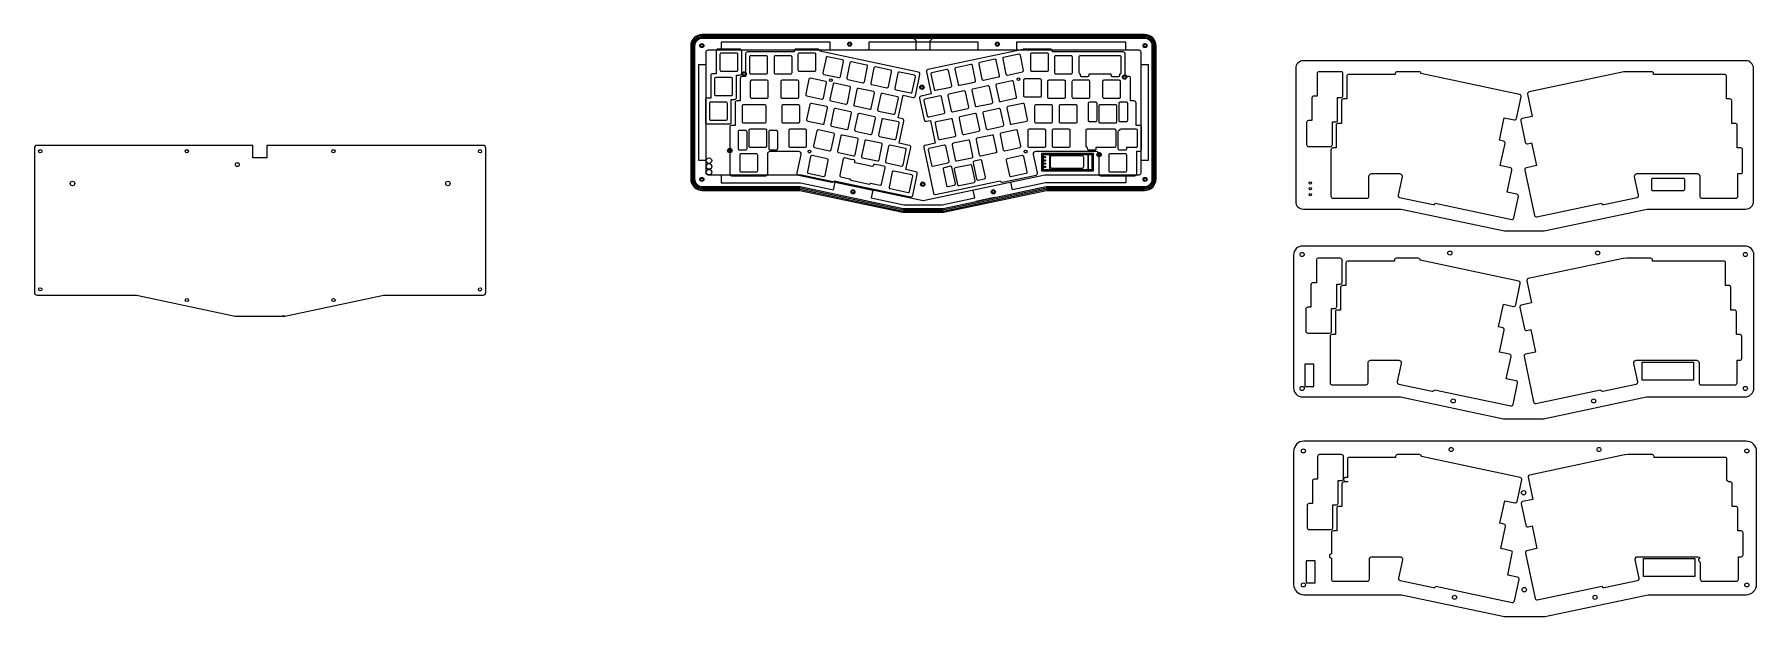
# Model space of a CAD drawing. Extents: x 59 to 2996, y -153 to 1402.
# Drawn here: x 59 to 1399, y -124 to 329 of the extents above; entities that cross this region are included whole.
import ezdxf

# ---------------------------------------------------------------- set-up
doc = ezdxf.new("R2010")
doc.units = 0
doc.layers.get('0').update_dxf_attribs({"linetype": 'CONTINUOUS'})

msp = doc.modelspace()

# ---------------------------------------------------------------- linework, layer by layer
at = {"color": 2, "linetype": 'Continuous'}
for p, q in [((745.1, 324.1), (741.3, 328.9)), ((745.1, 316.9), (745.1, 324.1)), ((755.8, 324.1), (760.6, 328.9)), ((755.8, 316.9), (755.8, 324.1)), ((696.7, 210.9), (682, 214)), ((696.7, 210.9), (711.4, 207.8)), ((806, 202.1), (791.4, 199)), ((806, 202.1), (820.7, 205.2))]:
    msp.add_line(p, q, dxfattribs=at)
at = {"color": 5}
msp.add_line((848.9, 235.7), (848.9, 223.7), dxfattribs=at)
at = {"color": 6, "linetype": 'Continuous'}
msp.add_line((682, 214), (711.4, 207.8), dxfattribs=at)
at = {"color": 2, "linetype": 'Continuous'}
for points in [[(578.6, 328.9, 0.414214), (569.6, 319.9), (569.6, 315.4), (569.6, 221.1), (569.6, 216.6, 0.414214), (578.6, 207.6), (583.1, 207.6), (654.5, 207.6), (734.6, 190.6), (750.4, 190.6), (766.3, 190.6), (846.4, 207.6), (918.3, 207.6), (922.8, 207.6, 0.414214), (931.8, 216.6), (931.8, 221.1), (931.8, 319.9, 0.414214), (922.8, 328.9), (755.8, 328.9), (745.1, 328.9), (583.1, 328.9)], [(578.6, 327.9, 0.414214), (570.6, 319.9), (570.6, 315.4), (570.6, 221.1), (570.6, 216.6, 0.414214), (578.6, 208.6), (583.1, 208.6), (654.6, 208.6), (734.7, 191.6), (750.4, 191.6), (766.2, 191.6), (846.3, 208.6), (918.3, 208.6), (922.8, 208.6, 0.414214), (930.8, 216.6), (930.8, 221.1), (930.8, 319.9, 0.414214), (922.8, 327.9), (755.8, 327.9), (745.1, 327.9), (583.1, 327.9)], [(578.6, 326.9, 0.414214), (571.6, 319.9), (571.6, 315.4), (571.6, 221.1), (571.6, 216.6, 0.414214), (578.6, 209.6), (583.1, 209.6), (654.7, 209.6), (734.8, 192.6), (750.4, 192.6), (766.1, 192.6), (846.2, 209.6), (918.3, 209.6), (922.8, 209.6, 0.414214), (929.8, 216.6), (929.8, 221.1), (929.8, 319.9, 0.414214), (922.8, 326.9), (755.8, 326.9), (745.1, 326.9), (583.1, 326.9)], [(578.6, 325.9, 0.414214), (572.6, 319.9), (572.6, 315.4), (572.6, 221.1), (572.6, 216.6, 0.414214), (578.6, 210.6), (583.1, 210.6), (654.8, 210.6), (734.9, 193.6), (750.4, 193.6), (766, 193.6), (846.1, 210.6), (918.3, 210.6), (922.8, 210.6, 0.414214), (928.8, 216.6), (928.8, 221.1), (928.8, 319.9, 0.414214), (922.8, 325.9), (755.8, 325.9), (745.1, 325.9), (583.1, 325.9)], [(745.1, 316.9), (755.8, 316.9), (918.3, 316.9, -0.414214), (919.8, 315.4), (919.8, 221.1, -0.414214), (918.3, 219.6), (845.2, 219.6), (750.4, 199.5), (655.7, 219.6), (583.1, 219.6, -0.414214), (581.6, 221.1), (581.6, 315.4, -0.414214), (583.1, 316.9)]]:
    msp.add_lwpolyline(points, format="xyb", close=True, dxfattribs=at)
at = {"color": 6, "linetype": 'Continuous'}
for points in [[(678.2, 316.9), (678.2, 322.9), (593.2, 322.9), (593.2, 316.9)], [(793.2, 316.9), (793.2, 322.9), (708.2, 322.9), (708.2, 316.9)], [(908.2, 316.9), (908.2, 322.9), (823.2, 322.9), (823.2, 316.9)], [(581.6, 305.3), (575.6, 305.3), (575.6, 231.2), (581.6, 231.2)], [(919.8, 231.2), (925.8, 231.2), (925.8, 305.3), (919.8, 305.3)], [(593.2, 219.6), (593.2, 213.6), (655.1, 213.6), (680.8, 208.1), (682, 214)], [(908.2, 219.6), (908.2, 213.6), (845.8, 213.6), (820.1, 208.1), (818.8, 214)], [(711.4, 207.8), (710.1, 201.9), (735.5, 196.5), (765.3, 196.5), (790.7, 201.9), (789.5, 207.8)]]:
    msp.add_lwpolyline(points, dxfattribs=at)
at = {"color": 3, "linetype": 'Continuous', "lineweight": 25}
for points in [[(605.2, 279.9), (605.2, 297.4), (607.8, 297.4, 0.414214), (609.3, 298.9), (609.3, 316, 0.414214), (607.8, 317.5), (590.8, 317.5, 0.414214), (589.3, 316), (589.3, 298.4), (586.6, 298.4, 0.414214), (585.1, 296.9), (585.1, 279.4), (582.5, 279.4, 0.414214), (581, 277.9), (581, 260.8, 0.414214), (582.5, 259.3), (599.6, 259.3, 0.414214), (601.1, 260.8), (601.1, 278.4), (603.7, 278.4, 0.414214)], [(746.8, 299.6), (670, 316), (670, 316, 0.414214), (668.5, 317.5), (651.5, 317.5, 0.414214), (650, 316), (650, 315.3), (613.8, 315.3, 0.414214), (612.3, 313.8), (612.3, 296.3), (609.6, 296.3, 0.414214), (608.1, 294.8), (608.1, 277.2), (605.6, 277.2, 0.414214), (604.1, 275.7), (604.1, 258.2), (601.4, 258.2, 0.414214), (599.9, 256.7), (599.9, 220.6, 0.414214), (601.4, 219.1), (628, 219.1, 0.414214), (629.5, 220.6), (629.5, 236.1, -0.414214), (631.5, 238.1), (653.3, 238.1, -0.476976), (655.3, 235.7), (652.2, 221.3, 0.414214), (653.4, 219.6), (679.4, 214, 0.414214), (681.2, 215.2), (681.2, 215.2), (740.6, 202.6, 0.414214), (742.4, 203.7), (745.9, 220.4, 0.414214), (744.8, 222.2), (737.1, 223.8), (740.8, 241, 0.414214), (739.6, 242.7), (731.8, 244.4), (735.4, 261.6, 0.414214), (734.3, 263.4), (731.1, 264), (734.8, 281.7), (742.7, 280, 0.414214), (744.5, 281.2), (748, 297.9, 0.414214)], [(838.3, 219.6, 0.414214), (839.4, 221.3), (836.4, 235.7, -0.476976), (838.3, 238.1), (885.1, 238.1, -0.414214), (887.1, 236.1), (887.1, 220.5, 0.414214), (888.6, 219), (915.2, 219, 0.414214), (916.7, 220.5), (916.7, 238.1), (918.8, 238.1, 0.414214), (920.3, 239.6), (920.3, 256.7, 0.414214), (918.8, 258.2), (916.2, 258.2), (916.2, 275.7, 0.414214), (914.7, 277.2), (911.9, 277.2), (911.9, 294.8, 0.414214), (910.4, 296.3), (907.7, 296.3), (907.7, 313.8, 0.414214), (906.2, 315.3), (851, 315.3), (851, 316, 0.414214), (849.5, 317.5), (831, 317.5, 0.010008), (830.9, 317.5), (828.3, 317.4, 0.042377), (828.1, 317.3), (754.1, 301.6, 0.414214), (753, 299.8), (756.6, 282.7), (748.8, 281, 0.414214), (747.6, 279.2), (751.2, 262.5, 0.414214), (753, 261.4), (756.1, 262.1), (759.9, 244.4), (752, 242.7, 0.414214), (750.9, 241), (758.4, 205.6, 0.414214), (760.2, 204.5), (810.5, 215.2, 0.413431), (812.3, 214)], [(1073, 262.4), (1073, 279.9), (1075.7, 279.9, 0.414214), (1077.2, 281.4), (1077.2, 298.5, 0.414214), (1075.7, 300), (1058.6, 300, 0.414214), (1057.1, 298.5), (1057.1, 281), (1054.5, 281, 0.414214), (1053, 279.5), (1053, 261.9), (1050.4, 261.9, 0.414214), (1048.9, 260.4), (1048.9, 243.3, 0.414214), (1050.4, 241.8), (1067.5, 241.8, 0.414214), (1069, 243.3), (1069, 260.9), (1071.5, 260.9, 0.414214)], [(1214.7, 282.2), (1137.9, 298.5), (1137.9, 298.5, 0.414214), (1136.4, 300), (1119.4, 300, 0.414214), (1117.9, 298.5), (1117.9, 297.9), (1081.7, 297.9, 0.414214), (1080.2, 296.4), (1080.2, 278.8), (1077.5, 278.8, 0.414214), (1076, 277.3), (1076, 259.8), (1073.4, 259.8, 0.414214), (1071.9, 258.3), (1071.9, 240.7), (1069.3, 240.7, 0.414214), (1067.8, 239.2), (1067.8, 203.1, 0.414214), (1069.3, 201.6), (1095.9, 201.6, 0.414214), (1097.4, 203.1), (1097.4, 218.7, -0.414214), (1099.4, 220.7), (1121.2, 220.7, -0.476976), (1123.2, 218.2), (1120.1, 203.9, 0.414214), (1121.3, 202.1), (1147.3, 196.6, 0.414214), (1149, 197.7), (1149, 197.7), (1208.5, 185.1, 0.414214), (1210.2, 186.3), (1213.8, 202.9, 0.414214), (1212.6, 204.7), (1205, 206.3), (1208.6, 223.5, 0.414214), (1207.5, 225.3), (1199.6, 227), (1203.3, 244.1, 0.414214), (1202.1, 245.9), (1198.9, 246.6), (1202.7, 264.2), (1210.5, 262.6, 0.414214), (1212.3, 263.7), (1215.9, 280.4, 0.414214)], [(1306.1, 202.1, 0.414214), (1307.3, 203.9), (1304.2, 218.2, -0.476976), (1306.2, 220.7), (1352.9, 220.7, -0.414214), (1354.9, 218.7), (1354.9, 203.1, 0.414214), (1356.4, 201.6), (1383, 201.6, 0.414214), (1384.5, 203.1), (1384.5, 220.7), (1386.7, 220.7, 0.414214), (1388.2, 222.2), (1388.2, 239.2, 0.414214), (1386.7, 240.7), (1384, 240.7), (1384, 258.3, 0.414214), (1382.5, 259.8), (1379.8, 259.8), (1379.8, 277.3, 0.414214), (1378.3, 278.8), (1375.6, 278.8), (1375.6, 296.4, 0.414214), (1374.1, 297.9), (1318.9, 297.9), (1318.9, 298.5, 0.414214), (1317.4, 300), (1298.8, 300, 0.010008), (1298.8, 300), (1296.2, 299.9, 0.042377), (1295.9, 299.9), (1222, 284.2, 0.414214), (1220.9, 282.4), (1224.5, 265.2), (1216.7, 263.5, 0.414214), (1215.5, 261.8), (1219.1, 245.1, 0.414214), (1220.8, 243.9), (1224, 244.6), (1227.8, 227), (1219.9, 225.3, 0.414214), (1218.8, 223.5), (1226.3, 188.2, 0.414214), (1228.1, 187), (1278.4, 197.7, 0.413431), (1280.1, 196.6)], [(1072.4, 117.3), (1072.4, 134.8), (1075.1, 134.8, 0.414214), (1076.6, 136.3), (1076.6, 153.4, 0.414214), (1075.1, 154.9), (1058, 154.9, 0.414214), (1056.5, 153.4), (1056.5, 135.8), (1053.8, 135.8, 0.414214), (1052.3, 134.3), (1052.3, 116.8), (1049.8, 116.8, 0.414214), (1048.3, 115.3), (1048.3, 98.2, 0.414214), (1049.8, 96.7), (1066.8, 96.7, 0.414214), (1068.3, 98.2), (1068.3, 115.8), (1070.9, 115.8, 0.414214)], [(1214.1, 137.1), (1137.3, 153.4), (1137.3, 153.4, 0.414214), (1135.8, 154.9), (1118.7, 154.9, 0.414214), (1117.2, 153.4), (1117.2, 152.7), (1081, 152.7, 0.414214), (1079.5, 151.2), (1079.5, 133.7), (1076.9, 133.7, 0.414214), (1075.4, 132.2), (1075.4, 114.6), (1072.8, 114.6, 0.414214), (1071.3, 113.1), (1071.3, 95.6), (1068.6, 95.6, 0.414214), (1067.1, 94.1), (1067.1, 58, 0.414214), (1068.6, 56.5), (1095.2, 56.5, 0.414214), (1096.7, 58), (1096.7, 73.5, -0.414214), (1098.7, 75.5), (1120.6, 75.5, -0.476976), (1122.5, 73.1), (1119.5, 58.7, 0.414214), (1120.6, 57), (1146.6, 51.4, 0.414214), (1148.4, 52.6), (1148.4, 52.6), (1207.8, 40, 0.414214), (1209.6, 41.1), (1213.1, 57.8, 0.414214), (1212, 59.6), (1204.3, 61.2), (1208, 78.4, 0.414214), (1206.8, 80.2), (1199, 81.8), (1202.6, 99, 0.414214), (1201.5, 100.8), (1198.3, 101.5), (1202, 119.1), (1209.9, 117.4, 0.414214), (1211.7, 118.6), (1215.2, 135.3, 0.414214)], [(1305.5, 57, 0.414214), (1306.6, 58.7), (1303.6, 73.1, -0.476976), (1305.5, 75.5), (1352.3, 75.5, -0.414214), (1354.3, 73.5), (1354.3, 57.9, 0.414214), (1355.8, 56.4), (1382.4, 56.4, 0.414214), (1383.9, 57.9), (1383.9, 75.5), (1386.1, 75.5, 0.414214), (1387.6, 77), (1387.6, 94.1, 0.414214), (1386.1, 95.6), (1383.4, 95.6), (1383.4, 113.1, 0.414214), (1381.9, 114.6), (1379.1, 114.6), (1379.1, 132.2, 0.414214), (1377.6, 133.7), (1375, 133.7), (1375, 151.2, 0.414214), (1373.5, 152.7), (1318.2, 152.7), (1318.2, 153.4, 0.414214), (1316.7, 154.9), (1298.2, 154.9, 0.010008), (1298.1, 154.9), (1295.5, 154.8, 0.042377), (1295.3, 154.8), (1221.4, 139, 0.414214), (1220.2, 137.3), (1223.8, 120.1), (1216, 118.4, 0.414214), (1214.8, 116.6), (1218.4, 99.9, 0.414214), (1220.2, 98.8), (1223.4, 99.5), (1227.1, 81.8), (1219.3, 80.2, 0.414214), (1218.1, 78.4), (1225.6, 43.1, 0.414214), (1227.4, 41.9), (1277.7, 52.6, 0.413431), (1279.5, 51.4)], [(1073.4, -35.5), (1073.4, -18), (1076.1, -18, 0.414214), (1077.6, -16.5), (1077.6, 0.6, 0.414214), (1076.1, 2.1), (1059, 2.1, 0.414214), (1057.5, 0.6), (1057.5, -17), (1054.9, -17, 0.414214), (1053.4, -18.5), (1053.4, -36), (1050.8, -36, 0.414214), (1049.3, -37.5), (1049.3, -54.6, 0.414214), (1050.8, -56.1), (1067.9, -56.1, 0.414214), (1069.4, -54.6), (1069.4, -37), (1071.9, -37, 0.414214)]]:
    msp.add_lwpolyline(points, format="xyb", close=True, dxfattribs=at)
at = {"color": 7, "linetype": 'Continuous', "lineweight": 25}
for points in [[(592.3, 301.4, 0.414214), (593.3, 300.4), (605.3, 300.4, 0.414214), (606.3, 301.4), (606.3, 313.4, 0.414214), (605.3, 314.4), (593.3, 314.4, 0.414214), (592.3, 313.4)], [(615.3, 299.3, 0.414214), (616.3, 298.3), (628.3, 298.3, 0.414214), (629.3, 299.3), (629.3, 311.3, 0.414214), (628.3, 312.3), (616.3, 312.3, 0.414214), (615.3, 311.3)], [(634.4, 299.3, 0.414214), (635.4, 298.3), (647.4, 298.3, 0.414214), (648.4, 299.3), (648.4, 311.3, 0.414214), (647.4, 312.3), (635.4, 312.3, 0.414214), (634.4, 311.3)], [(653, 301.4, 0.414214), (654, 300.4), (666, 300.4, 0.414214), (667, 301.4), (667, 313.4, 0.414214), (666, 314.4), (654, 314.4, 0.414214), (653, 313.4)], [(672.4, 299.1, 0.414214), (673.2, 297.9), (684.9, 295.4, 0.414214), (686.1, 296.2), (688.6, 307.9, 0.414214), (687.8, 309.1), (676.1, 311.6, 0.414214), (674.9, 310.8)], [(796.2, 294.2, 0.414214), (797.4, 293.4), (809.2, 295.9, 0.414214), (809.9, 297.1), (807.4, 308.8, 0.414214), (806.3, 309.6), (794.5, 307.1, 0.414214), (793.7, 305.9)], [(814.9, 298.1, 0.414214), (816.1, 297.4), (827.8, 299.9, 0.414214), (828.6, 301), (826.1, 312.8, 0.414214), (824.9, 313.6), (813.1, 311.1, 0.414214), (812.4, 309.9)], [(834, 301.4, 0.414214), (835, 300.4), (847, 300.4, 0.414214), (848, 301.4), (848, 313.4, 0.414214), (847, 314.4), (835, 314.4, 0.414214), (834, 313.4)], [(852.6, 299.3, 0.414214), (853.6, 298.3), (865.6, 298.3, 0.414214), (866.6, 299.3), (866.6, 311.3, 0.414214), (865.6, 312.3), (853.6, 312.3, 0.414214), (852.6, 311.3)], [(588.1, 282.4, 0.414214), (589.1, 281.4), (601.1, 281.4, 0.414214), (602.1, 282.4), (602.1, 294.4, 0.414214), (601.1, 295.4), (589.1, 295.4, 0.414214), (588.1, 294.4)], [(659.1, 282.4, 0.414214), (659.9, 281.2), (671.6, 278.7, 0.414214), (672.8, 279.5), (675.3, 291.2, 0.414214), (674.6, 292.4), (662.8, 294.9, 0.414214), (661.6, 294.2)], [(691.1, 295.1, 0.414214), (691.8, 293.9), (703.6, 291.4, 0.414214), (704.7, 292.2), (707.2, 303.9, 0.414214), (706.5, 305.1), (694.7, 307.6, 0.414214), (693.5, 306.8)], [(709.7, 291.1, 0.414214), (710.5, 290), (722.2, 287.5, 0.414214), (723.4, 288.2), (725.9, 300, 0.414214), (725.1, 301.2), (713.4, 303.7, 0.414214), (712.2, 302.9)], [(728.3, 287.2, 0.414214), (729.1, 286), (740.8, 283.5, 0.414214), (742, 284.3), (744.5, 296, 0.414214), (743.7, 297.2), (732, 299.7, 0.414214), (730.8, 298.9)], [(759, 286.3, 0.414214), (760.2, 285.5), (771.9, 288, 0.414214), (772.7, 289.2), (770.2, 300.9, 0.414214), (769, 301.7), (757.2, 299.2, 0.414214), (756.5, 298)], [(777.6, 290.2, 0.414214), (778.8, 289.4), (790.5, 291.9, 0.414214), (791.3, 293.1), (788.8, 304.9, 0.414214), (787.6, 305.6), (775.9, 303.1, 0.414214), (775.1, 302)], [(615.9, 280.3, 0.414214), (616.9, 279.3), (628.9, 279.3, 0.414214), (629.9, 280.3), (629.9, 292.3, 0.414214), (628.9, 293.3), (616.9, 293.3, 0.414214), (615.9, 292.3)], [(639.7, 280.3, 0.414214), (640.7, 279.3), (652.7, 279.3, 0.414214), (653.7, 280.3), (653.7, 292.3, 0.414214), (652.7, 293.3), (640.7, 293.3, 0.414214), (639.7, 292.3)], [(677.8, 278.5, 0.414214), (678.5, 277.3), (690.3, 274.8, 0.414214), (691.5, 275.5), (694, 287.3, 0.414214), (693.2, 288.5), (681.5, 291, 0.414214), (680.3, 290.2)], [(696.4, 274.5, 0.414214), (697.2, 273.3), (708.9, 270.8, 0.414214), (710.1, 271.6), (712.6, 283.3, 0.414214), (711.8, 284.5), (700.1, 287, 0.414214), (698.9, 286.2)], [(715, 270.5, 0.414214), (715.8, 269.3), (727.5, 266.9, 0.414214), (728.7, 267.6), (731.2, 279.4, 0.414214), (730.5, 280.5), (718.7, 283, 0.414214), (717.5, 282.3)], [(772.2, 269.6, 0.414214), (773.4, 268.8), (785.2, 271.3, 0.414214), (785.9, 272.5), (783.4, 284.3, 0.414214), (782.3, 285), (770.5, 282.5, 0.414214), (769.8, 281.3)], [(790.9, 273.6, 0.414214), (792.1, 272.8), (803.8, 275.3, 0.414214), (804.6, 276.5), (802.1, 288.2, 0.414214), (800.9, 289), (789.2, 286.5, 0.414214), (788.4, 285.3)], [(809.5, 277.5, 0.414214), (810.7, 276.8), (822.4, 279.3, 0.414214), (823.2, 280.4), (820.7, 292.2, 0.414214), (819.5, 292.9), (807.8, 290.4, 0.414214), (807, 289.3)], [(828.6, 281.3, 0.414214), (829.6, 280.3), (841.6, 280.3, 0.414214), (842.6, 281.3), (842.6, 293.3, 0.414214), (841.6, 294.3), (829.6, 294.3, 0.414214), (828.6, 293.3)], [(847.2, 280.3, 0.414214), (848.2, 279.3), (860.2, 279.3, 0.414214), (861.2, 280.3), (861.2, 292.3, 0.414214), (860.2, 293.3), (848.2, 293.3, 0.414214), (847.2, 292.3)], [(866.3, 280.3, 0.414214), (867.3, 279.3), (879.3, 279.3, 0.414214), (880.3, 280.3), (880.3, 292.3, 0.414214), (879.3, 293.3), (867.3, 293.3, 0.414214), (866.3, 292.3)], [(890.1, 280.3, 0.414214), (891.1, 279.3), (903.1, 279.3, 0.414214), (904.1, 280.3), (904.1, 292.3, 0.414214), (903.1, 293.3), (891.1, 293.3, 0.414214), (890.1, 292.3)], [(597.1, 262.3, 0.414214), (598.1, 263.3), (598.1, 275.3, 0.414214), (597.1, 276.3), (585.1, 276.3, 0.414214), (584.1, 275.3), (584.1, 263.3, 0.414214), (585.1, 262.3)], [(640.4, 261.2, 0.414214), (641.4, 260.2), (653.4, 260.2, 0.414214), (654.4, 261.2), (654.4, 273.2, 0.414214), (653.4, 274.2), (641.4, 274.2, 0.414214), (640.4, 273.2)], [(659.8, 262.8, 0.414214), (660.6, 261.6), (672.3, 259.1, 0.414214), (673.5, 259.9), (676, 271.6, 0.414214), (675.3, 272.8), (663.5, 275.3, 0.414214), (662.3, 274.5)], [(678.5, 258.8, 0.414214), (679.2, 257.6), (691, 255.1, 0.414214), (692.2, 255.9), (694.7, 267.7, 0.414214), (693.9, 268.8), (682.2, 271.3, 0.414214), (681, 270.6)], [(753.6, 265.6, 0.414214), (754.8, 264.9), (766.5, 267.4, 0.414214), (767.3, 268.6), (764.8, 280.3, 0.414214), (763.6, 281.1), (751.9, 278.6, 0.414214), (751.1, 277.4)], [(799.5, 255.9, 0.414214), (800.7, 255.1), (812.4, 257.6, 0.414214), (813.2, 258.8), (810.7, 270.6, 0.414214), (809.5, 271.3), (797.8, 268.8, 0.414214), (797, 267.7)], [(818.1, 259.9, 0.414214), (819.3, 259.1), (831.1, 261.6, 0.414214), (831.8, 262.8), (829.3, 274.5, 0.414214), (828.1, 275.3), (816.4, 272.8, 0.414214), (815.6, 271.6)], [(837.2, 261.2, 0.414214), (838.2, 260.2), (850.2, 260.2, 0.414214), (851.2, 261.2), (851.2, 273.2, 0.414214), (850.2, 274.2), (838.2, 274.2, 0.414214), (837.2, 273.2)], [(856.3, 261.2, 0.414214), (857.3, 260.2), (869.3, 260.2, 0.414214), (870.3, 261.2), (870.3, 273.2, 0.414214), (869.3, 274.2), (857.3, 274.2, 0.414214), (856.3, 273.2)], [(645.8, 242.2, 0.414214), (646.8, 241.2), (658.8, 241.2, 0.414214), (659.8, 242.2), (659.8, 254.2, 0.414214), (658.8, 255.2), (646.8, 255.2, 0.414214), (645.8, 254.2)], [(665.2, 242.2, 0.414214), (666, 241), (677.7, 238.5, 0.414214), (678.9, 239.3), (681.4, 251, 0.414214), (680.6, 252.2), (668.9, 254.7, 0.414214), (667.7, 253.9)], [(697.1, 254.9, 0.414214), (697.9, 253.7), (709.6, 251.2, 0.414214), (710.8, 252), (713.3, 263.7, 0.414214), (712.5, 264.9), (700.8, 267.4, 0.414214), (699.6, 266.6)], [(715.7, 250.9, 0.414214), (716.5, 249.7), (728.2, 247.2, 0.414214), (729.4, 248), (731.9, 259.7, 0.414214), (731.2, 260.9), (719.4, 263.4, 0.414214), (718.2, 262.6)], [(762.2, 248, 0.414214), (763.4, 247.2), (775.2, 249.7, 0.414214), (775.9, 250.9), (773.4, 262.6, 0.414214), (772.2, 263.4), (760.5, 260.9, 0.414214), (759.7, 259.7)], [(780.9, 252, 0.414214), (782.1, 251.2), (793.8, 253.7, 0.414214), (794.6, 254.9), (792.1, 266.6, 0.414214), (790.9, 267.4), (779.1, 264.9, 0.414214), (778.4, 263.7)], [(825.7, 241, 0.414214), (826.5, 242.2), (824, 253.9, 0.414214), (822.8, 254.7), (811, 252.2, 0.414214), (810.3, 251), (812.8, 239.3, 0.414214), (814, 238.5)], [(831.9, 242.2, 0.414214), (832.9, 241.2), (844.9, 241.2, 0.414214), (845.9, 242.2), (845.9, 254.2, 0.414214), (844.9, 255.2), (832.9, 255.2, 0.414214), (831.9, 254.2)], [(850.9, 242.2, 0.414214), (851.9, 241.2), (863.9, 241.2, 0.414214), (864.9, 242.2), (864.9, 254.2, 0.414214), (863.9, 255.2), (851.9, 255.2, 0.414214), (850.9, 254.2)], [(683.8, 238.2, 0.414214), (684.6, 237), (696.3, 234.5, 0.414214), (697.5, 235.3), (700, 247, 0.414214), (699.2, 248.2), (687.5, 250.7, 0.414214), (686.3, 250)], [(702.5, 234.3, 0.414214), (703.2, 233.1), (715, 230.6, 0.414214), (716.1, 231.3), (718.6, 243.1, 0.414214), (717.9, 244.3), (706.1, 246.8, 0.414214), (705, 246)], [(721.1, 230.3, 0.414214), (721.9, 229.1), (733.6, 226.6, 0.414214), (734.8, 227.4), (737.3, 239.1, 0.414214), (736.5, 240.3), (724.8, 242.8, 0.414214), (723.6, 242)], [(756.9, 227.4, 0.414214), (758.1, 226.6), (769.8, 229.1, 0.414214), (770.6, 230.3), (768.1, 242, 0.414214), (766.9, 242.8), (755.1, 240.3, 0.414214), (754.4, 239.1)], [(775.5, 231.3, 0.414214), (776.7, 230.6), (788.4, 233.1, 0.414214), (789.2, 234.3), (786.7, 246, 0.414214), (785.5, 246.8), (773.8, 244.3, 0.414214), (773, 243.1)], [(794.1, 235.3, 0.414214), (795.3, 234.5), (807.1, 237, 0.414214), (807.8, 238.2), (805.3, 250, 0.414214), (804.2, 250.7), (792.4, 248.2, 0.414214), (791.6, 247)], [(607.7, 223.1, 0.414214), (608.7, 222.1), (620.7, 222.1, 0.414214), (621.7, 223.1), (621.7, 235.1, 0.414214), (620.7, 236.1), (608.7, 236.1, 0.414214), (607.7, 235.1)], [(660.4, 222.2, 0.414214), (661.1, 221), (672.9, 218.5, 0.414214), (674.1, 219.3), (676.6, 231, 0.414214), (675.8, 232.2), (664.1, 234.7, 0.414214), (662.9, 233.9)], [(817.6, 219.3, 0.414214), (818.8, 218.5), (830.5, 221, 0.414214), (831.3, 222.2), (828.8, 233.9, 0.414214), (827.6, 234.7), (815.9, 232.2, 0.414214), (815.1, 231)], [(894.9, 223.1, 0.414214), (895.9, 222.1), (907.9, 222.1, 0.414214), (908.9, 223.1), (908.9, 235.1, 0.414214), (907.9, 236.1), (895.9, 236.1, 0.414214), (894.9, 235.1)], [(723.9, 210.2, 0.414214), (724.7, 209), (738.7, 206, 0.414214), (739.9, 206.8), (742.4, 218.6, 0.414214), (741.6, 219.7), (727.6, 222.7, 0.414214), (726.4, 222)]]:
    msp.add_lwpolyline(points, format="xyb", close=True, dxfattribs=at)
at = {"color": 1, "linetype": 'Continuous'}
for points in [[(605.3, 314.4), (593.3, 314.4, 0.414214), (592.3, 313.4), (592.3, 301.4, 0.414214), (593.3, 300.4), (605.3, 300.4, 0.414214), (606.3, 301.4), (606.3, 313.4, 0.414214)], [(628.3, 312.3), (616.3, 312.3, 0.414214), (615.3, 311.3), (615.3, 299.3, 0.414214), (616.3, 298.3), (628.3, 298.3, 0.414214), (629.3, 299.3), (629.3, 311.3, 0.414214)], [(647.4, 312.3), (635.4, 312.3, 0.414214), (634.4, 311.3), (634.4, 299.3, 0.414214), (635.4, 298.3), (647.4, 298.3, 0.414214), (648.4, 299.3), (648.4, 311.3, 0.414214)], [(666, 314.4), (654, 314.4, 0.414214), (653, 313.4), (653, 301.4, 0.414214), (654, 300.4), (666, 300.4, 0.414214), (667, 301.4), (667, 313.4, 0.414214)], [(687.8, 309.1), (676.1, 311.6, 0.414214), (674.9, 310.8), (672.4, 299.1, 0.414214), (673.2, 297.9), (684.9, 295.4, 0.414214), (686.1, 296.2), (688.6, 307.9, 0.414214)], [(806.3, 309.6), (794.5, 307.1, 0.414214), (793.7, 305.9), (796.2, 294.2, 0.414214), (797.4, 293.4), (809.2, 295.9, 0.414214), (809.9, 297.1), (807.4, 308.8, 0.414214)], [(824.9, 313.6), (813.1, 311.1, 0.414214), (812.4, 309.9), (814.9, 298.1, 0.414214), (816.1, 297.4), (827.8, 299.9, 0.414214), (828.6, 301), (826.1, 312.8, 0.414214)], [(847, 314.4), (835, 314.4, 0.414214), (834, 313.4), (834, 301.4, 0.414214), (835, 300.4), (847, 300.4, 0.414214), (848, 301.4), (848, 313.4, 0.414214)], [(865.6, 312.3), (853.6, 312.3, 0.414214), (852.6, 311.3), (852.6, 299.3, 0.414214), (853.6, 298.3), (865.6, 298.3, 0.414214), (866.6, 299.3), (866.6, 311.3, 0.414214)], [(873.7, 296.3), (878.7, 296.3, 0.414214), (879.7, 297.3), (879.7, 298.3), (896.6, 298.3), (896.6, 297.3, 0.414214), (897.6, 296.3), (902.6, 296.3, 0.414214), (903.6, 297.3), (903.6, 298.3), (903.7, 298.3, 0.414214), (904.7, 299.3), (904.7, 311.3, 0.414214), (903.7, 312.3), (872.7, 312.3, 0.414214), (871.7, 311.3), (871.7, 299.3, 0.414214), (872.7, 298.3), (872.7, 298.3), (872.7, 297.3, 0.414214)], [(601.1, 295.4), (589.1, 295.4, 0.414214), (588.1, 294.4), (588.1, 282.4, 0.414214), (589.1, 281.4), (601.1, 281.4, 0.414214), (602.1, 282.4), (602.1, 294.4, 0.414214)], [(674.6, 292.4), (662.8, 294.9, 0.414214), (661.6, 294.2), (659.1, 282.4, 0.414214), (659.9, 281.2), (671.6, 278.7, 0.414214), (672.8, 279.5), (675.3, 291.2, 0.414214)], [(706.5, 305.1), (694.7, 307.6, 0.414214), (693.5, 306.8), (691.1, 295.1, 0.414214), (691.8, 293.9), (703.6, 291.4, 0.414214), (704.7, 292.2), (707.2, 303.9, 0.414214)], [(725.1, 301.2), (713.4, 303.7, 0.414214), (712.2, 302.9), (709.7, 291.1, 0.414214), (710.5, 290), (722.2, 287.5, 0.414214), (723.4, 288.2), (725.9, 300, 0.414214)], [(743.7, 297.2), (732, 299.7, 0.414214), (730.8, 298.9), (728.3, 287.2, 0.414214), (729.1, 286), (740.8, 283.5, 0.414214), (742, 284.3), (744.5, 296, 0.414214)], [(769, 301.7), (757.2, 299.2, 0.414214), (756.5, 298), (759, 286.3, 0.414214), (760.2, 285.5), (771.9, 288, 0.414214), (772.7, 289.2), (770.2, 300.9, 0.414214)], [(787.6, 305.6), (775.9, 303.1, 0.414214), (775.1, 302), (777.6, 290.2, 0.414214), (778.8, 289.4), (790.5, 291.9, 0.414214), (791.3, 293.1), (788.8, 304.9, 0.414214)], [(628.9, 293.3), (616.9, 293.3, 0.414214), (615.9, 292.3), (615.9, 280.3, 0.414214), (616.9, 279.3), (628.9, 279.3, 0.414214), (629.9, 280.3), (629.9, 292.3, 0.414214)], [(652.7, 293.3), (640.7, 293.3, 0.414214), (639.7, 292.3), (639.7, 280.3, 0.414214), (640.7, 279.3), (652.7, 279.3, 0.414214), (653.7, 280.3), (653.7, 292.3, 0.414214)], [(693.2, 288.5), (681.5, 291, 0.414214), (680.3, 290.2), (677.8, 278.5, 0.414214), (678.5, 277.3), (690.3, 274.8, 0.414214), (691.5, 275.5), (694, 287.3, 0.414214)], [(711.8, 284.5), (700.1, 287, 0.414214), (698.9, 286.2), (696.4, 274.5, 0.414214), (697.2, 273.3), (708.9, 270.8, 0.414214), (710.1, 271.6), (712.6, 283.3, 0.414214)], [(730.5, 280.5), (718.7, 283, 0.414214), (717.5, 282.3), (715, 270.5, 0.414214), (715.8, 269.3), (727.5, 266.9, 0.414214), (728.7, 267.6), (731.2, 279.4, 0.414214)], [(782.3, 285), (770.5, 282.5, 0.414214), (769.8, 281.3), (772.2, 269.6, 0.414214), (773.4, 268.8), (785.2, 271.3, 0.414214), (785.9, 272.5), (783.4, 284.3, 0.414214)], [(800.9, 289), (789.2, 286.5, 0.414214), (788.4, 285.3), (790.9, 273.6, 0.414214), (792.1, 272.8), (803.8, 275.3, 0.414214), (804.6, 276.5), (802.1, 288.2, 0.414214)], [(819.5, 292.9), (807.8, 290.4, 0.414214), (807, 289.3), (809.5, 277.5, 0.414214), (810.7, 276.8), (822.4, 279.3, 0.414214), (823.2, 280.4), (820.7, 292.2, 0.414214)], [(841.6, 294.3), (829.6, 294.3, 0.414214), (828.6, 293.3), (828.6, 281.3, 0.414214), (829.6, 280.3), (841.6, 280.3, 0.414214), (842.6, 281.3), (842.6, 293.3, 0.414214)], [(860.2, 293.3), (848.2, 293.3, 0.414214), (847.2, 292.3), (847.2, 280.3, 0.414214), (848.2, 279.3), (860.2, 279.3, 0.414214), (861.2, 280.3), (861.2, 292.3, 0.414214)], [(879.3, 293.3), (867.3, 293.3, 0.414214), (866.3, 292.3), (866.3, 280.3, 0.414214), (867.3, 279.3), (879.3, 279.3, 0.414214), (880.3, 280.3), (880.3, 292.3, 0.414214)], [(903.1, 293.3), (891.1, 293.3, 0.414214), (890.1, 292.3), (890.1, 280.3, 0.414214), (891.1, 279.3), (903.1, 279.3, 0.414214), (904.1, 280.3), (904.1, 292.3, 0.414214)], [(597.1, 276.3), (585.1, 276.3, 0.414214), (584.1, 275.3), (584.1, 263.3, 0.414214), (585.1, 262.3), (597.1, 262.3, 0.414214), (598.1, 263.3), (598.1, 275.3, 0.414214)], [(653.4, 274.2), (641.4, 274.2, 0.414214), (640.4, 273.2), (640.4, 261.2, 0.414214), (641.4, 260.2), (653.4, 260.2, 0.414214), (654.4, 261.2), (654.4, 273.2, 0.414214)], [(675.3, 272.8), (663.5, 275.3, 0.414214), (662.3, 274.5), (659.8, 262.8, 0.414214), (660.6, 261.6), (672.3, 259.1, 0.414214), (673.5, 259.9), (676, 271.6, 0.414214)], [(693.9, 268.8), (682.2, 271.3, 0.414214), (681, 270.6), (678.5, 258.8, 0.414214), (679.2, 257.6), (691, 255.1, 0.414214), (692.2, 255.9), (694.7, 267.7, 0.414214)], [(763.6, 281.1), (751.9, 278.6, 0.414214), (751.1, 277.4), (753.6, 265.6, 0.414214), (754.8, 264.9), (766.5, 267.4, 0.414214), (767.3, 268.6), (764.8, 280.3, 0.414214)], [(809.5, 271.3), (797.8, 268.8, 0.414214), (797, 267.7), (799.5, 255.9, 0.414214), (800.7, 255.1), (812.4, 257.6, 0.414214), (813.2, 258.8), (810.7, 270.6, 0.414214)], [(828.1, 275.3), (816.4, 272.8, 0.414214), (815.6, 271.6), (818.1, 259.9, 0.414214), (819.3, 259.1), (831.1, 261.6, 0.414214), (831.8, 262.8), (829.3, 274.5, 0.414214)], [(850.2, 274.2), (838.2, 274.2, 0.414214), (837.2, 273.2), (837.2, 261.2, 0.414214), (838.2, 260.2), (850.2, 260.2, 0.414214), (851.2, 261.2), (851.2, 273.2, 0.414214)], [(869.3, 274.2), (857.3, 274.2, 0.414214), (856.3, 273.2), (856.3, 261.2, 0.414214), (857.3, 260.2), (869.3, 260.2, 0.414214), (870.3, 261.2), (870.3, 273.2, 0.414214)], [(884.8, 276.2), (879.8, 276.2, 0.414214), (878.8, 275.2), (878.8, 262.2, 0.414214), (879.8, 261.2), (884.8, 261.2, 0.414214), (885.8, 262.2), (885.8, 275.2, 0.414214)], [(900.2, 274.2), (888.2, 274.2, 0.414214), (887.2, 273.2), (887.2, 261.2, 0.414214), (888.2, 260.2), (900.2, 260.2, 0.414214), (901.2, 261.2), (901.2, 273.2, 0.414214)], [(908.7, 276.2), (903.7, 276.2, 0.414214), (902.7, 275.2), (902.7, 262.2, 0.414214), (903.7, 261.2), (908.7, 261.2, 0.414214), (909.7, 262.2), (909.7, 275.2, 0.414214)], [(627.8, 255.2), (615.8, 255.2, 0.414214), (614.8, 254.2), (614.8, 242.2, 0.414214), (615.8, 241.2), (627.8, 241.2, 0.414214), (628.8, 242.2), (628.8, 254.2, 0.414214)], [(658.8, 255.2), (646.8, 255.2, 0.414214), (645.8, 254.2), (645.8, 242.2, 0.414214), (646.8, 241.2), (658.8, 241.2, 0.414214), (659.8, 242.2), (659.8, 254.2, 0.414214)], [(680.6, 252.2), (668.9, 254.7, 0.414214), (667.7, 253.9), (665.2, 242.2, 0.414214), (666, 241), (677.7, 238.5, 0.414214), (678.9, 239.3), (681.4, 251, 0.414214)], [(712.5, 264.9), (700.8, 267.4, 0.414214), (699.6, 266.6), (697.1, 254.9, 0.414214), (697.9, 253.7), (709.6, 251.2, 0.414214), (710.8, 252), (713.3, 263.7, 0.414214)], [(731.2, 260.9), (719.4, 263.4, 0.414214), (718.2, 262.6), (715.7, 250.9, 0.414214), (716.5, 249.7), (728.2, 247.2, 0.414214), (729.4, 248), (731.9, 259.7, 0.414214)], [(772.2, 263.4), (760.5, 260.9, 0.414214), (759.7, 259.7), (762.2, 248, 0.414214), (763.4, 247.2), (775.2, 249.7, 0.414214), (775.9, 250.9), (773.4, 262.6, 0.414214)], [(790.9, 267.4), (779.1, 264.9, 0.414214), (778.4, 263.7), (780.9, 252, 0.414214), (782.1, 251.2), (793.8, 253.7, 0.414214), (794.6, 254.9), (792.1, 266.6, 0.414214)], [(822.8, 254.7), (811, 252.2, 0.414214), (810.3, 251), (812.8, 239.3, 0.414214), (814, 238.5), (825.7, 241, 0.414214), (826.5, 242.2), (824, 253.9, 0.414214)], [(844.9, 255.2), (832.9, 255.2, 0.414214), (831.9, 254.2), (831.9, 242.2, 0.414214), (832.9, 241.2), (844.9, 241.2, 0.414214), (845.9, 242.2), (845.9, 254.2, 0.414214)], [(863.9, 255.2), (851.9, 255.2, 0.414214), (850.9, 254.2), (850.9, 242.2, 0.414214), (851.9, 241.2), (863.9, 241.2, 0.414214), (864.9, 242.2), (864.9, 254.2, 0.414214)], [(877.1, 254.2), (877.1, 242.2, 0.414214), (878.1, 241.2), (878.2, 241.2), (878.2, 240.2, 0.414214), (879.2, 239.2), (884.2, 239.2, 0.414214), (885.2, 240.2), (885.2, 241.2), (899.6, 241.2, 0.414214), (900.6, 242.2), (900.6, 254.2, 0.414214), (899.6, 255.2), (878.1, 255.2, 0.414214)], [(903.1, 254.2, 0.414214), (902.1, 253.2), (902.1, 240.2, 0.414214), (903.1, 239.2), (908.1, 239.2, 0.414214), (909.1, 240.2), (909.1, 241.2), (916.3, 241.2, 0.414214), (917.3, 242.2), (917.3, 254.2, 0.414214), (916.3, 255.2), (904.3, 255.2, 0.414214), (903.3, 254.2)], [(607.4, 239.2), (612.4, 239.2, 0.414214), (613.4, 240.2), (613.4, 253.2, 0.414214), (612.4, 254.2), (607.4, 254.2, 0.414214), (606.4, 253.2), (606.4, 240.2, 0.414214)], [(631.3, 239.2), (636.3, 239.2, 0.414214), (637.3, 240.2), (637.3, 253.2, 0.414214), (636.3, 254.2), (631.3, 254.2, 0.414214), (630.3, 253.2), (630.3, 240.2, 0.414214)], [(699.2, 248.2), (687.5, 250.7, 0.414214), (686.3, 250), (683.8, 238.2, 0.414214), (684.6, 237), (696.3, 234.5, 0.414214), (697.5, 235.3), (700, 247, 0.414214)], [(717.9, 244.3), (706.1, 246.8, 0.414214), (705, 246), (702.5, 234.3, 0.414214), (703.2, 233.1), (715, 230.6, 0.414214), (716.1, 231.3), (718.6, 243.1, 0.414214)], [(736.5, 240.3), (724.8, 242.8, 0.414214), (723.6, 242), (721.1, 230.3, 0.414214), (721.9, 229.1), (733.6, 226.6, 0.414214), (734.8, 227.4), (737.3, 239.1, 0.414214)], [(766.9, 242.8), (755.1, 240.3, 0.414214), (754.4, 239.1), (756.9, 227.4, 0.414214), (758.1, 226.6), (769.8, 229.1, 0.414214), (770.6, 230.3), (768.1, 242, 0.414214)], [(785.5, 246.8), (773.8, 244.3, 0.414214), (773, 243.1), (775.5, 231.3, 0.414214), (776.7, 230.6), (788.4, 233.1, 0.414214), (789.2, 234.3), (786.7, 246, 0.414214)], [(804.2, 250.7), (792.4, 248.2, 0.414214), (791.6, 247), (794.1, 235.3, 0.414214), (795.3, 234.5), (807.1, 237, 0.414214), (807.8, 238.2), (805.3, 250, 0.414214)], [(620.7, 236.1), (608.7, 236.1, 0.414214), (607.7, 235.1), (607.7, 223.1, 0.414214), (608.7, 222.1), (620.7, 222.1, 0.414214), (621.7, 223.1), (621.7, 235.1, 0.414214)], [(675.8, 232.2), (664.1, 234.7, 0.414214), (662.9, 233.9), (660.4, 222.2, 0.414214), (661.1, 221), (672.9, 218.5, 0.414214), (674.1, 219.3), (676.6, 231, 0.414214)], [(688.6, 217.7), (693.5, 216.7, 0.023636), (693.6, 216.7, 0.41417), (694.4, 215.5), (696.6, 215, 0.024024), (696.7, 215), (708.4, 212.5, 0.414214), (709.6, 213.3), (709.6, 213.3, 0.024893), (709.7, 213.2), (711.9, 212.8, 0.029842), (712, 212.7), (716.9, 211.7, 0.414214), (718.1, 212.5), (720.8, 225.2, 0.414214), (720, 226.4), (717.8, 226.8, 0.029842), (717.7, 226.9), (712.8, 227.9, 0.414214), (711.6, 227.1), (711.4, 226.2, 0.024893), (711.3, 226.2), (709.1, 226.6, 0.024024), (709, 226.7), (697.3, 229.2, 0.023636), (697.2, 229.2), (697.4, 230.2, 0.414214), (696.6, 231.3), (694.5, 231.8, 0.029842), (694.4, 231.8), (689.5, 232.9, 0.414214), (688.3, 232.1), (685.6, 219.4, 0.414214), (686.3, 218.2), (688.5, 217.7, 0.029842)], [(795, 231.3), (790.1, 230.3, 0.414214), (789.4, 229.1), (792.1, 216.4, 0.414214), (793.3, 215.6), (798.1, 216.7, 0.414214), (798.9, 217.9), (796.2, 230.6, 0.414214)], [(827.6, 234.7), (815.9, 232.2, 0.414214), (815.1, 231), (817.6, 219.3, 0.414214), (818.8, 218.5), (830.5, 221, 0.414214), (831.3, 222.2), (828.8, 233.9, 0.414214)], [(907.9, 236.1), (895.9, 236.1, 0.414214), (894.9, 235.1), (894.9, 223.1, 0.414214), (895.9, 222.1), (907.9, 222.1, 0.414214), (908.9, 223.1), (908.9, 235.1, 0.414214)], [(741.6, 219.7), (727.6, 222.7, 0.414214), (726.4, 222), (723.9, 210.2, 0.414214), (724.7, 209), (738.7, 206, 0.414214), (739.9, 206.8), (742.4, 218.6, 0.414214)], [(771.7, 226.4), (766.8, 225.3, 0.414214), (766, 224.2), (768.7, 211.4, 0.414214), (769.9, 210.7), (774.8, 211.7, 0.414214), (775.6, 212.9), (772.9, 225.6, 0.414214)], [(787.2, 227.6), (775.4, 225.1, 0.414214), (774.7, 224), (777.2, 212.2, 0.414214), (778.4, 211.4), (790.1, 213.9, 0.414214), (790.9, 215.1), (788.4, 226.9, 0.414214)]]:
    msp.add_lwpolyline(points, format="xyb", close=True, dxfattribs=at)
at = {"color": 3, "linetype": 'Continuous'}
for points in [[(1046.4, 308.5, 0.414214), (1040.4, 302.5), (1040.4, 298), (1040.4, 203.6), (1040.4, 199.1, 0.414214), (1046.4, 193.1), (1050.9, 193.1), (1122.6, 193.1), (1202.8, 176.1), (1218.3, 176.1), (1233.8, 176.1), (1314, 193.1), (1386.2, 193.1), (1390.7, 193.1, 0.414214), (1396.7, 199.1), (1396.7, 203.6), (1396.7, 302.5, 0.414214), (1390.7, 308.5), (1223.7, 308.5), (1213, 308.5), (1050.9, 308.5)], [(1045.8, 164.4, 0.414214), (1038.8, 157.4), (1038.8, 152.9), (1038.8, 58.5), (1038.8, 54, 0.414214), (1045.8, 47), (1050.3, 47), (1121.9, 47), (1202, 30), (1217.7, 30), (1233.3, 30), (1313.4, 47), (1385.5, 47), (1390, 47, 0.414214), (1397, 54), (1397, 58.5), (1397, 157.4, 0.414214), (1390, 164.4), (1223, 164.4), (1212.3, 164.4), (1050.3, 164.4)], [(1046.8, 12.6, 0.414214), (1038.8, 4.6), (1038.8, 0.1), (1038.8, -94.3), (1038.8, -98.8, 0.414214), (1046.8, -106.8), (1051.3, -106.8), (1122.8, -106.8), (1203, -123.8), (1218.7, -123.8), (1234.4, -123.8), (1314.6, -106.8), (1386.6, -106.8), (1391.1, -106.8, 0.414214), (1399.1, -98.8), (1399.1, -94.3), (1399.1, 4.6, 0.414214), (1391.1, 12.6), (1224.1, 12.6), (1213.4, 12.6), (1051.3, 12.6)]]:
    msp.add_lwpolyline(points, format="xyb", close=True, dxfattribs=at)
at = {"color": 1, "linetype": 'Continuous'}
for points in [[(622.5, 274.2), (610.5, 274.2, 0.414214), (609.5, 273.2), (609.5, 261.2, 0.414214), (610.5, 260.2), (622.5, 260.2)], [(615.2, 260.2), (627.2, 260.2, 0.414214), (628.2, 261.2), (628.2, 273.2, 0.414214), (627.2, 274.2), (615.2, 274.2)]]:
    msp.add_lwpolyline(points, format="xyb", dxfattribs=at)
at = {"color": 7, "linetype": 'Continuous', "lineweight": 25}
for points in [[(888.2, 260.2), (900.2, 260.2, 0.414214), (901.2, 261.2)], [(253.8, 109.9), (329.4, 126, -0.052408), (331.5, 126.2), (408.1, 126.2, 0.414214), (410.1, 128.2), (410.1, 240.6, 0.414214), (408.1, 242.6), (239.6, 242.6), (239.6, 233), (228.9, 233), (228.9, 242.6), (60.8, 242.6, 0.414214), (58.8, 240.6), (58.8, 128.2, 0.414214), (60.8, 126.2), (137.4, 126.2, -0.052408), (139.5, 126), (215.1, 109.9, 0.052408), (217.2, 109.7), (251.7, 109.7, 0.052408), (253.8, 109.9, -0.052408), (251.7, 109.7)]]:
    msp.add_lwpolyline(points, format="xyb", dxfattribs=at)
at = {"color": 6, "linetype": 'Continuous'}
for points in [[(882.9, 222.7), (842.9, 222.7), (842.9, 236.7), (882.9, 236.7)], [(881.9, 223.7), (843.9, 223.7), (843.9, 235.7), (881.9, 235.7)]]:
    msp.add_lwpolyline(points, close=True, dxfattribs=at)
at = {"color": 5}
for points in [[(878.9, 235.7), (878.9, 223.7), (878.9, 235.7), (881.9, 235.7), (843.9, 235.7), (843.9, 223.7), (843.9, 235.7)], [(878.9, 223.7), (881.9, 223.7), (881.9, 235.7), (881.9, 223.7), (843.9, 223.7)]]:
    msp.add_lwpolyline(points, dxfattribs=at)
at = {"color": 3}
for points in [[(874.4, 225, 0.414214), (875.4, 226), (875.4, 233.5, 0.414214), (874.4, 234.5), (850.4, 234.5, 0.414214), (849.4, 233.5), (849.4, 226, 0.414214), (850.4, 225)], [(1342.2, 207.5, 0.414214), (1343.2, 208.5), (1343.2, 216, 0.414214), (1342.2, 217), (1318.2, 217, 0.414214), (1317.2, 216), (1317.2, 208.5, 0.414214), (1318.2, 207.5)]]:
    msp.add_lwpolyline(points, format="xyb", close=True, dxfattribs=at)
at = {"color": 3, "linetype": 'Continuous'}
for points in [[(1054.5, 57.1), (1054.5, 72.4), (1051, 72.4), (1047.5, 72.4), (1047.5, 57.1), (1047.5, 55.1), (1051, 55.1), (1054.5, 55.1)], [(1350.1, 60.1), (1310.1, 60.1), (1310.1, 74.1), (1350.1, 74.1)], [(1055.6, -95.7), (1055.6, -80.4), (1052.1, -80.4), (1048.6, -80.4), (1048.6, -95.7), (1048.6, -97.7), (1052.1, -97.7), (1055.6, -97.7)], [(1351.1, -92.6), (1311.1, -92.6), (1311.1, -78.6), (1351.1, -78.6)]]:
    msp.add_lwpolyline(points, close=True, dxfattribs=at)
at = {"color": 3, "linetype": 'Continuous', "lineweight": 25}
for points in [[(1068.2, -78.4), (1068.2, -94.8, 0.414214), (1069.7, -96.3), (1096.3, -96.3, 0.414214), (1097.8, -94.8), (1097.8, -79.3, -0.414214), (1099.8, -77.3), (1121.6, -77.3, -0.476976), (1123.6, -79.7), (1120.5, -94, 0.414214), (1121.7, -95.8), (1147.7, -101.3, 0.414214), (1149.4, -100.2), (1149.4, -100.2), (1208.8, -112.8, 0.414214), (1210.6, -111.7), (1214.2, -95, 0.414214), (1213, -93.2), (1205.4, -91.6), (1209, -74.4, 0.414214), (1207.9, -72.6), (1200, -71), (1203.7, -53.8, 0.414214), (1202.5, -52), (1199.3, -51.3), (1203.1, -33.7), (1210.9, -35.4, 0.414214), (1212.7, -34.2), (1216.3, -17.5, 0.414214), (1215.1, -15.7), (1138.3, 0.6), (1138.3, 0.6, 0.414214), (1136.8, 2.1), (1119.7, 2.1, 0.414214), (1118.2, 0.6), (1118.2, 0), (1082.1, 0, 0.414214), (1080.6, -1.5), (1080.6, -15.9)], [(1376, -18), (1376, -1.5, 0.414214), (1374.5, 0), (1319.3, 0), (1319.3, 0.6, 0.414214), (1317.8, 2.1), (1299.2, 2.1, 0.010008), (1299.2, 2.1), (1296.6, 2, 0.042377), (1296.3, 2), (1222.4, -13.8, 0.414214), (1221.2, -15.5), (1224.9, -32.7), (1217, -34.4, 0.414214), (1215.9, -36.2), (1219.4, -52.8, 0.414214), (1221.2, -54), (1224.4, -53.3), (1228.2, -71), (1220.3, -72.6, 0.414214), (1219.2, -74.4), (1226.7, -109.7, 0.414214), (1228.4, -110.9), (1278.8, -100.2, 0.413431), (1280.5, -101.3), (1306.5, -95.8, 0.414214), (1307.7, -94), (1304.6, -79.7, -0.476976), (1306.6, -77.3), (1353.3, -77.3, -0.277365), (1355.1, -78.3, -0.277365)], [(1080.6, -18.5), (1080.6, -19.1), (1077.9, -19.1, 0.414214), (1076.4, -20.6), (1076.4, -38.1), (1073.8, -38.1, 0.414214), (1072.3, -39.6), (1072.3, -57.2), (1069.7, -57.2, 0.414214), (1068.2, -58.7), (1068.2, -75.1)], [(1355.3, -81.6), (1355.3, -94.8, 0.414214), (1356.8, -96.3), (1383.4, -96.3, 0.414214), (1384.9, -94.8), (1384.9, -77.3), (1387.1, -77.3, 0.414214), (1388.6, -75.8), (1388.6, -58.7, 0.414214), (1387.1, -57.2), (1384.4, -57.2), (1384.4, -39.6, 0.414214), (1382.9, -38.1), (1380.2, -38.1), (1380.2, -20.6, 0.414214), (1378.7, -19.1), (1377.1, -19.1)]]:
    msp.add_lwpolyline(points, format="xyb", dxfattribs=at)
at = {"color": 2, "linetype": 'Continuous'}
for centre, radius in [((578.2, 320.3), 1.6), ((693.2, 321.4), 1.6), ((693.2, 321.4), 1.05), ((808.2, 321.4), 1.6), ((808.2, 321.4), 1.05), ((923.2, 320.3), 1.6), ((578.2, 320.3), 1.05), ((923.2, 320.3), 1.05), ((611.2, 298.2), 1.1), ((824.7, 294.2), 1.1), ((907.2, 295.8), 1.1), ((678.6, 293.4), 1.1), ((749.5, 287.9), 1.1), ((583.8, 230.8), 2.15), ((583.8, 226.3), 2.15), ((600, 238.6), 1.1), ((662, 237.8), 1.1), ((830.2, 237.8), 1.1), ((887.4, 235.5), 1.1), ((578.2, 216.2), 1.6), ((578.2, 216.2), 1.05), ((583.8, 221.8), 2.15), ((923.2, 216.2), 1.6), ((923.2, 216.2), 1.05), ((695.8, 206.5), 1.6), ((695.8, 206.5), 1.05), ((750.1, 212.4), 1.1), ((805.1, 206.5), 1.6), ((805.1, 206.5), 1.05)]:
    msp.add_circle(centre, radius, dxfattribs=at)
at = {"color": 6, "linetype": 'Continuous'}
for centre in [(611.2, 298.2), (907.2, 295.8), (749.5, 287.9), (600, 238.6), (887.4, 235.5), (750.1, 212.4)]:
    msp.add_circle(centre, 1.7, dxfattribs=at)
at = {"color": 7, "linetype": 'Continuous', "lineweight": 25}
for centre, radius in [((63.3, 238.1), 1.25), ((177.4, 238.1), 1.25), ((291.5, 238.1), 1.25), ((405.6, 238.1), 1.25), ((88.4, 213), 1.75), ((380.6, 213), 1.75), ((63.3, 130.7), 1.25), ((177.4, 122.4), 1.25), ((291.5, 122.4), 1.25), ((405.6, 130.6), 1.25)]:
    msp.add_circle(centre, radius, dxfattribs=at)
msp.add_circle((216.7, 227.7), 1.5)
at = {"color": 5, "linetype": 'Continuous'}
for centre in [(845.3, 233.5), (845.3, 231), (845.3, 228.5), (845.3, 225.9)]:
    msp.add_circle(centre, 0.5, dxfattribs=at)
at = {"color": 3, "linetype": 'Continuous'}
for centre, radius in [((1051.7, 213.4), 0.9), ((1051.7, 208.9), 0.9), ((1051.7, 204.4), 0.9), ((1045.4, 157.8), 1.6), ((1160.4, 158.9), 1.6), ((1275.4, 158.9), 1.6), ((1390.4, 157.8), 1.6), ((1045.4, 53.6), 1.6), ((1390.4, 53.6), 1.6), ((1163, 43.9), 1.6), ((1272.3, 43.9), 1.6), ((1046.4, 5), 1.6), ((1161.4, 6.1), 1.6), ((1276.5, 6.1), 1.6), ((1391.5, 5), 1.6), ((1217.8, -27.5), 1.7), ((1046.4, -99.2), 1.6), ((1218.3, -102.9), 1.7), ((1391.5, -99.2), 1.6), ((1164, -108.9), 1.6), ((1273.4, -108.9), 1.6)]:
    msp.add_circle(centre, radius, dxfattribs=at)
for centre, start, end in [((1079.4, -17.2), 48.1698, 311.8302), ((1375.5, -19.6), 17.2828, 72.7146), ((1068.3, -76.7), 95.1886, 264.8114), ((1355.6, -79.9), 108.8655, 259.2968)]:
    msp.add_arc(centre, 1.7, start, end, dxfattribs=at)

doc.saveas('drawing.dxf')
